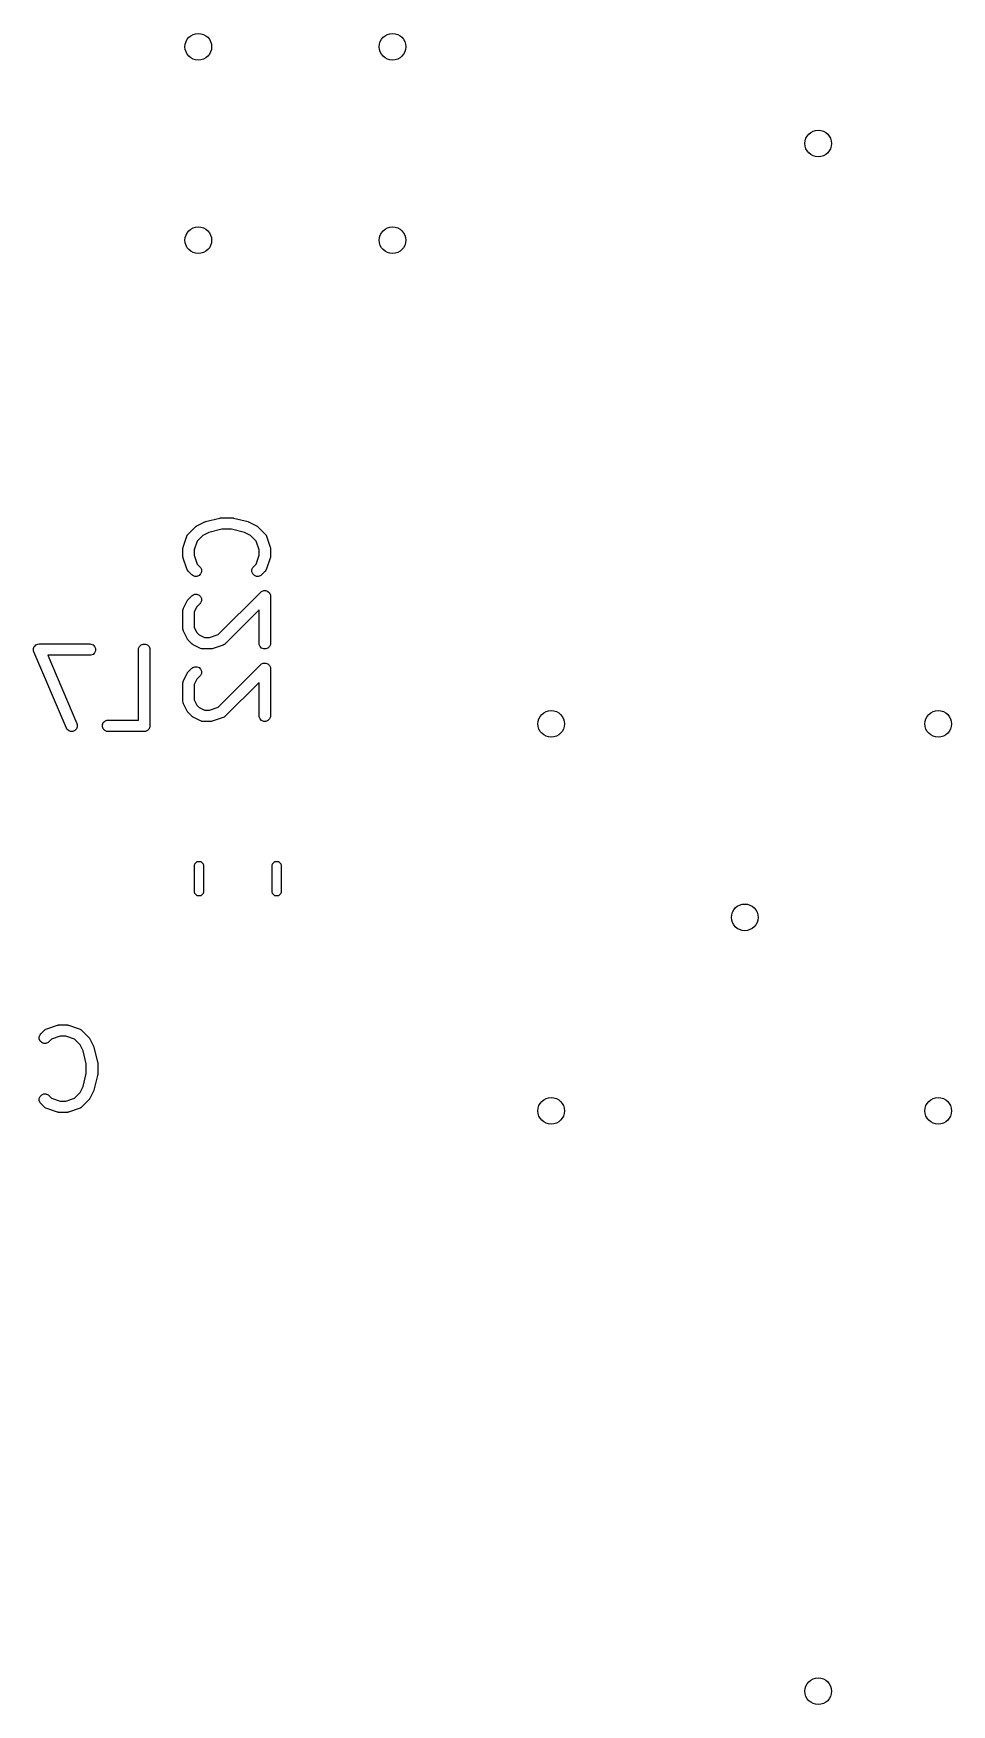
# Model space of a CAD drawing. Extents: x 5.35 to 7.17, y -5.08 to -4.04.
# Drawn here: x 6.694 to 7.169, y -4.907 to -4.043 of the extents above; entities that cross this region are included whole.
import ezdxf

# ---------------------------------------------------------------- set-up
doc = ezdxf.new("R2010")
doc.units = 0
doc.header["$MEASUREMENT"] = 0
doc.layers.add('BLACK', color=7, linetype='CONTINUOUS')

msp = doc.modelspace()

# ---------------------------------------------------------------- linework, layer by layer
at = {"layer": 'BLACK', "linetype": 'CONTINUOUS'}
for p, q in [((6.77439, -4.30187), (6.77814, -4.29812)), ((6.77814, -4.29812), (6.77836, -4.29794)), ((6.77836, -4.29794), (6.77841, -4.29788)), ((6.77841, -4.29788), (6.7785, -4.29782)), ((6.7785, -4.29782), (6.77858, -4.29775)), ((6.77858, -4.29775), (6.77866, -4.29772)), ((6.77866, -4.29772), (6.7789, -4.29757)), ((6.7789, -4.29757), (6.78265, -4.29569)), ((6.785, -4.30112), (6.78197, -4.30264)), ((6.78265, -4.29569), (6.78269, -4.29568)), ((6.78269, -4.29568), (6.78271, -4.29567)), ((6.78271, -4.29567), (6.78295, -4.29558)), ((6.78295, -4.29558), (6.78319, -4.29549)), ((6.78319, -4.29549), (6.78321, -4.29549)), ((6.78321, -4.29549), (6.78326, -4.29547)), ((6.78326, -4.29547), (6.79076, -4.2936)), ((6.79184, -4.29941), (6.785, -4.30112)), ((6.79076, -4.2936), (6.79086, -4.29358)), ((6.79086, -4.29358), (6.7909, -4.29356)), ((6.7909, -4.29356), (6.79111, -4.29354)), ((6.79111, -4.29354), (6.79133, -4.29351)), ((6.79133, -4.29351), (6.79137, -4.29352)), ((6.79137, -4.29352), (6.79147, -4.29351)), ((6.79147, -4.29351), (6.7971, -4.29351)), ((6.79673, -4.29941), (6.79184, -4.29941)), ((6.80356, -4.30112), (6.79673, -4.29941)), ((6.7971, -4.29351), (6.7972, -4.29352)), ((6.7972, -4.29352), (6.79724, -4.29351)), ((6.79724, -4.29351), (6.79746, -4.29354)), ((6.79746, -4.29354), (6.79767, -4.29356)), ((6.79767, -4.29356), (6.79771, -4.29358)), ((6.79771, -4.29358), (6.79781, -4.2936)), ((6.79781, -4.2936), (6.80531, -4.29547)), ((6.8066, -4.30264), (6.80356, -4.30112)), ((6.80531, -4.29547), (6.80535, -4.29549)), ((6.80535, -4.29549), (6.80538, -4.29549)), ((6.80538, -4.29549), (6.80561, -4.29558)), ((6.80561, -4.29558), (6.80586, -4.29567)), ((6.80586, -4.29567), (6.80587, -4.29568)), ((6.80587, -4.29568), (6.80592, -4.29569)), ((6.80592, -4.29569), (6.80967, -4.29757)), ((6.80967, -4.29757), (6.80991, -4.29772)), ((6.80991, -4.29772), (6.80999, -4.29775)), ((6.80999, -4.29775), (6.81007, -4.29782)), ((6.81007, -4.29782), (6.81016, -4.29788)), ((6.81016, -4.29788), (6.81021, -4.29794)), ((6.81021, -4.29794), (6.81043, -4.29812)), ((6.81043, -4.29812), (6.81418, -4.30187)), ((6.77165, -4.30958), (6.77168, -4.30929)), ((6.77165, -4.31333), (6.77165, -4.30958)), ((6.77167, -4.30921), (6.77169, -4.30911)), ((6.77168, -4.30929), (6.77167, -4.30921)), ((6.77169, -4.30911), (6.7717, -4.30901)), ((6.7717, -4.30901), (6.77173, -4.30894)), ((6.77173, -4.30894), (6.7718, -4.30865)), ((6.7718, -4.30865), (6.77367, -4.30303)), ((6.77367, -4.30303), (6.77391, -4.3025)), ((6.77391, -4.3025), (6.77398, -4.30242)), ((6.77398, -4.30242), (6.77402, -4.30232)), ((6.77402, -4.30232), (6.77439, -4.30187)), ((6.77905, -4.30555), (6.77755, -4.31006)), ((6.77755, -4.31006), (6.77755, -4.31285)), ((6.78197, -4.30264), (6.77905, -4.30555)), ((6.80951, -4.30555), (6.8066, -4.30264)), ((6.81102, -4.31006), (6.80951, -4.30555)), ((6.81102, -4.31285), (6.81102, -4.31006)), ((6.81418, -4.30187), (6.81455, -4.30232)), ((6.81455, -4.30232), (6.81459, -4.30242)), ((6.81459, -4.30242), (6.81466, -4.3025)), ((6.81466, -4.3025), (6.8149, -4.30303)), ((6.8149, -4.30303), (6.81677, -4.30865)), ((6.81677, -4.30865), (6.81684, -4.30894)), ((6.81684, -4.30894), (6.81687, -4.30901)), ((6.81687, -4.30901), (6.81688, -4.30911)), ((6.81688, -4.30911), (6.8169, -4.30921)), ((6.8169, -4.30921), (6.81689, -4.30929)), ((6.81689, -4.30929), (6.81692, -4.30958)), ((6.81692, -4.30958), (6.81692, -4.31333)), ((6.77168, -4.31362), (6.77165, -4.31333)), ((6.77167, -4.3137), (6.77168, -4.31362)), ((6.77169, -4.3138), (6.77167, -4.3137)), ((6.7717, -4.31391), (6.77169, -4.3138)), ((6.77173, -4.31398), (6.7717, -4.31391)), ((6.7718, -4.31427), (6.77173, -4.31398)), ((6.77367, -4.31989), (6.7718, -4.31427)), ((6.77755, -4.31285), (6.77905, -4.31736)), ((6.77905, -4.31736), (6.78044, -4.31874)), ((6.78044, -4.31874), (6.7808, -4.31919)), ((6.80776, -4.31919), (6.80813, -4.31874)), ((6.80813, -4.31874), (6.80951, -4.31736)), ((6.80951, -4.31736), (6.81102, -4.31285)), ((6.81677, -4.31427), (6.8149, -4.31989)), ((6.81684, -4.31398), (6.81677, -4.31427)), ((6.81687, -4.31391), (6.81684, -4.31398)), ((6.81688, -4.3138), (6.81687, -4.31391)), ((6.8169, -4.3137), (6.81688, -4.3138)), ((6.81692, -4.31333), (6.81689, -4.31362)), ((6.81689, -4.31362), (6.8169, -4.3137)), ((6.77391, -4.32042), (6.77367, -4.31989)), ((6.77398, -4.3205), (6.77391, -4.32042)), ((6.77402, -4.3206), (6.77398, -4.3205)), ((6.77439, -4.32105), (6.77402, -4.3206)), ((6.77626, -4.32292), (6.77439, -4.32105)), ((6.77671, -4.32329), (6.77626, -4.32292)), ((6.77777, -4.32373), (6.77671, -4.32329)), ((6.77892, -4.32373), (6.77777, -4.32373)), ((6.77999, -4.32329), (6.77892, -4.32373)), ((6.7808, -4.32247), (6.77999, -4.32329)), ((6.7808, -4.31919), (6.78124, -4.32026)), ((6.78124, -4.32141), (6.7808, -4.32247)), ((6.78124, -4.32026), (6.78124, -4.32141)), ((6.80732, -4.32026), (6.80776, -4.31919)), ((6.80732, -4.32141), (6.80732, -4.32026)), ((6.80776, -4.32247), (6.80732, -4.32141)), ((6.80858, -4.32329), (6.80776, -4.32247)), ((6.80964, -4.32373), (6.80858, -4.32329)), ((6.8108, -4.32373), (6.80964, -4.32373)), ((6.81186, -4.32329), (6.8108, -4.32373)), ((6.81231, -4.32292), (6.81186, -4.32329)), ((6.81418, -4.32105), (6.81231, -4.32292)), ((6.81455, -4.3206), (6.81418, -4.32105)), ((6.81459, -4.3205), (6.81455, -4.3206)), ((6.81466, -4.32042), (6.81459, -4.3205)), ((6.8149, -4.31989), (6.81466, -4.32042)), ((6.77383, -4.33638), (6.77399, -4.33614)), ((6.77399, -4.33614), (6.77402, -4.33606)), ((6.77402, -4.33606), (6.77409, -4.33598)), ((6.77409, -4.33598), (6.77414, -4.33589)), ((6.77414, -4.33589), (6.7742, -4.33584)), ((6.7742, -4.33584), (6.77439, -4.33562)), ((6.77439, -4.33562), (6.77626, -4.33374)), ((6.77626, -4.33374), (6.77671, -4.33338)), ((6.77671, -4.33338), (6.77777, -4.33293)), ((6.77777, -4.33293), (6.77892, -4.33293)), ((6.77892, -4.33293), (6.77999, -4.33338)), ((6.77999, -4.33338), (6.7808, -4.33419)), ((6.7808, -4.33419), (6.78124, -4.33525)), ((6.78124, -4.33525), (6.78124, -4.33641)), ((6.78988, -4.35387), (6.81188, -4.33187)), ((6.81188, -4.33187), (6.81233, -4.3315)), ((6.81233, -4.3315), (6.81308, -4.33119)), ((6.81308, -4.33119), (6.81339, -4.33106)), ((6.81339, -4.33106), (6.81455, -4.33106)), ((6.81455, -4.33106), (6.81561, -4.3315)), ((6.81561, -4.3315), (6.81642, -4.33232)), ((6.81642, -4.33232), (6.81668, -4.33293)), ((6.81668, -4.33293), (6.81687, -4.33338)), ((6.81687, -4.33338), (6.81692, -4.33396)), ((6.81692, -4.33396), (6.81692, -4.35833)), ((6.77165, -4.34145), (6.7717, -4.34088)), ((6.77165, -4.35083), (6.77165, -4.34145)), ((6.7717, -4.34088), (6.77174, -4.34078)), ((6.77174, -4.34078), (6.77175, -4.34067)), ((6.77175, -4.34067), (6.77196, -4.34013)), ((6.77196, -4.34013), (6.77383, -4.33638)), ((6.7789, -4.33945), (6.77755, -4.34215)), ((6.77755, -4.34215), (6.77755, -4.35013)), ((6.78044, -4.33792), (6.7789, -4.33945)), ((6.7808, -4.33747), (6.78044, -4.33792)), ((6.78124, -4.33641), (6.7808, -4.33747)), ((6.81102, -4.34108), (6.79356, -4.35854)), ((6.81102, -4.35833), (6.81102, -4.34108)), ((6.7717, -4.3514), (6.77165, -4.35083)), ((6.77174, -4.3515), (6.7717, -4.3514)), ((6.77175, -4.35161), (6.77174, -4.3515)), ((6.77196, -4.35215), (6.77175, -4.35161)), ((6.77383, -4.3559), (6.77196, -4.35215)), ((6.77755, -4.35013), (6.7789, -4.35283)), ((6.7789, -4.35283), (6.7801, -4.35403)), ((6.6944, -4.36107), (6.69441, -4.36105)), ((6.69441, -4.36162), (6.6944, -4.36107)), ((6.69441, -4.36103), (6.69462, -4.36052)), ((6.69441, -4.36105), (6.69441, -4.36103)), ((6.69441, -4.36218), (6.69441, -4.36162)), ((6.69462, -4.36052), (6.69483, -4.36)), ((6.69483, -4.36), (6.69484, -4.35998)), ((6.69484, -4.35998), (6.69485, -4.35997)), ((6.69485, -4.35997), (6.69524, -4.35957)), ((6.69524, -4.35957), (6.69563, -4.35917)), ((6.69563, -4.35917), (6.69565, -4.35916)), ((6.69565, -4.35916), (6.69566, -4.35915)), ((6.69566, -4.35915), (6.69618, -4.35894)), ((6.69618, -4.35894), (6.69669, -4.35872)), ((6.69669, -4.35872), (6.69671, -4.35872)), ((6.69671, -4.35872), (6.69673, -4.35871)), ((6.69673, -4.35871), (6.6973, -4.35865)), ((6.6973, -4.35865), (6.72355, -4.35865)), ((6.72355, -4.35865), (6.72413, -4.35871)), ((6.72413, -4.35871), (6.72519, -4.35915)), ((6.72519, -4.35915), (6.72601, -4.35997)), ((6.72601, -4.35997), (6.72645, -4.36103)), ((6.72645, -4.36103), (6.72645, -4.36218)), ((6.74872, -4.36161), (6.74878, -4.36103)), ((6.74872, -4.39802), (6.74872, -4.36161)), ((6.74878, -4.36103), (6.74922, -4.35997)), ((6.74922, -4.35997), (6.75003, -4.35915)), ((6.75003, -4.35915), (6.7511, -4.35871)), ((6.7511, -4.35871), (6.75225, -4.35871)), ((6.75225, -4.35871), (6.75331, -4.35915)), ((6.75331, -4.35915), (6.75413, -4.35997)), ((6.75413, -4.35997), (6.75457, -4.36103)), ((6.75457, -4.36103), (6.75462, -4.36161)), ((6.75462, -4.36161), (6.75462, -4.40098)), ((6.77399, -4.35615), (6.77383, -4.3559)), ((6.77402, -4.35622), (6.77399, -4.35615)), ((6.77409, -4.3563), (6.77402, -4.35622)), ((6.77414, -4.35639), (6.77409, -4.3563)), ((6.7742, -4.35644), (6.77414, -4.35639)), ((6.77439, -4.35667), (6.7742, -4.35644)), ((6.77626, -4.35854), (6.77439, -4.35667)), ((6.77649, -4.35873), (6.77626, -4.35854)), ((6.77654, -4.35879), (6.77649, -4.35873)), ((6.77663, -4.35884), (6.77654, -4.35879)), ((6.77671, -4.35891), (6.77663, -4.35884)), ((6.77678, -4.35894), (6.77671, -4.35891)), ((6.77703, -4.35909), (6.77678, -4.35894)), ((6.78078, -4.36097), (6.77703, -4.35909)), ((6.7801, -4.35403), (6.7828, -4.35537)), ((6.78132, -4.36118), (6.78078, -4.36097)), ((6.78142, -4.36118), (6.78132, -4.36118)), ((6.78152, -4.36122), (6.78142, -4.36118)), ((6.7821, -4.36128), (6.78152, -4.36122)), ((6.78585, -4.36128), (6.7821, -4.36128)), ((6.7828, -4.35537), (6.78537, -4.35537)), ((6.78537, -4.35537), (6.78988, -4.35387)), ((6.78614, -4.36125), (6.78585, -4.36128)), ((6.78622, -4.36126), (6.78614, -4.36125)), ((6.78632, -4.36123), (6.78622, -4.36126)), ((6.78642, -4.36122), (6.78632, -4.36123)), ((6.7865, -4.36119), (6.78642, -4.36122)), ((6.78678, -4.36113), (6.7865, -4.36119)), ((6.79241, -4.35925), (6.78678, -4.36113)), ((6.79293, -4.35902), (6.79241, -4.35925)), ((6.79301, -4.35895), (6.79293, -4.35902)), ((6.79311, -4.35891), (6.79301, -4.35895)), ((6.79356, -4.35854), (6.79311, -4.35891)), ((6.81107, -4.3589), (6.81102, -4.35833)), ((6.81151, -4.35997), (6.81107, -4.3589)), ((6.81233, -4.36078), (6.81151, -4.35997)), ((6.81339, -4.36122), (6.81233, -4.36078)), ((6.81455, -4.36122), (6.81339, -4.36122)), ((6.81561, -4.36078), (6.81455, -4.36122)), ((6.81642, -4.35997), (6.81561, -4.36078)), ((6.81687, -4.3589), (6.81642, -4.35997)), ((6.81692, -4.35833), (6.81687, -4.3589)), ((6.69441, -4.3622), (6.69441, -4.36218)), ((6.69441, -4.36222), (6.69441, -4.3622)), ((6.69459, -4.36277), (6.69441, -4.36222)), ((6.71146, -4.40214), (6.69459, -4.36277)), ((6.72355, -4.36456), (6.70178, -4.36456)), ((6.70178, -4.36456), (6.71689, -4.39981)), ((6.72413, -4.3645), (6.72355, -4.36456)), ((6.72519, -4.36406), (6.72413, -4.3645)), ((6.72601, -4.36325), (6.72519, -4.36406)), ((6.72645, -4.36218), (6.72601, -4.36325)), ((6.77671, -4.37087), (6.77777, -4.37043)), ((6.77777, -4.37043), (6.77892, -4.37043)), ((6.77892, -4.37043), (6.77999, -4.37087)), ((6.78988, -4.39137), (6.81188, -4.36936)), ((6.81188, -4.36936), (6.81233, -4.369)), ((6.81233, -4.369), (6.81308, -4.36868)), ((6.81308, -4.36868), (6.81339, -4.36856)), ((6.81339, -4.36856), (6.81455, -4.36856)), ((6.81455, -4.36856), (6.81561, -4.369)), ((6.81561, -4.369), (6.81642, -4.36981)), ((6.81642, -4.36981), (6.81668, -4.37043)), ((6.81668, -4.37043), (6.81687, -4.37087)), ((6.77165, -4.37895), (6.7717, -4.37837)), ((6.77165, -4.38832), (6.77165, -4.37895)), ((6.7717, -4.37837), (6.77174, -4.37828)), ((6.77174, -4.37828), (6.77175, -4.37817)), ((6.77175, -4.37817), (6.77196, -4.37763)), ((6.77196, -4.37763), (6.77383, -4.37388)), ((6.77383, -4.37388), (6.77399, -4.37363)), ((6.77399, -4.37363), (6.77402, -4.37356)), ((6.77402, -4.37356), (6.77409, -4.37348)), ((6.77409, -4.37348), (6.77414, -4.37339)), ((6.77414, -4.37339), (6.7742, -4.37334)), ((6.7742, -4.37334), (6.77439, -4.37311)), ((6.77439, -4.37311), (6.77626, -4.37124)), ((6.77626, -4.37124), (6.77671, -4.37087)), ((6.7789, -4.37695), (6.77755, -4.37965)), ((6.78044, -4.37541), (6.7789, -4.37695)), ((6.77999, -4.37087), (6.7808, -4.37169)), ((6.7808, -4.37497), (6.78044, -4.37541)), ((6.7808, -4.37169), (6.78124, -4.37275)), ((6.78124, -4.3739), (6.7808, -4.37497)), ((6.78124, -4.37275), (6.78124, -4.3739)), ((6.81102, -4.37858), (6.79356, -4.39604)), ((6.81102, -4.39582), (6.81102, -4.37858)), ((6.81687, -4.37087), (6.81692, -4.37145)), ((6.81692, -4.37145), (6.81692, -4.39582)), ((6.77755, -4.37965), (6.77755, -4.38763)), ((6.77755, -4.38763), (6.7789, -4.39032)), ((6.7717, -4.3889), (6.77165, -4.38832)), ((6.77174, -4.389), (6.7717, -4.3889)), ((6.77175, -4.3891), (6.77174, -4.389)), ((6.77196, -4.38964), (6.77175, -4.3891)), ((6.77383, -4.39339), (6.77196, -4.38964)), ((6.77399, -4.39364), (6.77383, -4.39339)), ((6.77402, -4.39371), (6.77399, -4.39364)), ((6.77409, -4.39379), (6.77402, -4.39371)), ((6.77414, -4.39388), (6.77409, -4.39379)), ((6.7742, -4.39393), (6.77414, -4.39388)), ((6.77439, -4.39416), (6.7742, -4.39393)), ((6.77626, -4.39604), (6.77439, -4.39416)), ((6.77649, -4.39622), (6.77626, -4.39604)), ((6.77654, -4.39628), (6.77649, -4.39622)), ((6.77663, -4.39634), (6.77654, -4.39628)), ((6.77671, -4.3964), (6.77663, -4.39634)), ((6.77678, -4.39643), (6.77671, -4.3964)), ((6.77703, -4.39659), (6.77678, -4.39643)), ((6.78078, -4.39846), (6.77703, -4.39659)), ((6.7789, -4.39032), (6.7801, -4.39152)), ((6.7801, -4.39152), (6.7828, -4.39287)), ((6.7828, -4.39287), (6.78537, -4.39287)), ((6.78537, -4.39287), (6.78988, -4.39137)), ((6.79293, -4.39651), (6.79241, -4.39675)), ((6.79301, -4.39644), (6.79293, -4.39651)), ((6.79311, -4.3964), (6.79301, -4.39644)), ((6.79356, -4.39604), (6.79311, -4.3964)), ((6.81107, -4.3964), (6.81102, -4.39582)), ((6.81151, -4.39746), (6.81107, -4.3964)), ((6.81687, -4.3964), (6.81642, -4.39746)), ((6.81692, -4.39582), (6.81687, -4.3964)), ((6.71174, -4.40265), (6.71146, -4.40214)), ((6.71257, -4.40345), (6.71174, -4.40265)), ((6.71364, -4.40388), (6.71257, -4.40345)), ((6.71479, -4.40387), (6.71364, -4.40388)), ((6.71585, -4.40341), (6.71479, -4.40387)), ((6.71665, -4.40259), (6.71585, -4.40341)), ((6.71708, -4.40152), (6.71665, -4.40259)), ((6.71689, -4.39981), (6.71706, -4.40037)), ((6.71706, -4.40037), (6.71708, -4.40152)), ((6.73003, -4.4004), (6.73047, -4.39934)), ((6.73003, -4.40155), (6.73003, -4.4004)), ((6.73047, -4.40262), (6.73003, -4.40155)), ((6.73047, -4.39934), (6.73128, -4.39852)), ((6.73128, -4.40343), (6.73047, -4.40262)), ((6.73128, -4.39852), (6.73235, -4.39808)), ((6.73235, -4.40387), (6.73128, -4.40343)), ((6.73235, -4.39808), (6.73292, -4.39802)), ((6.73292, -4.40393), (6.73235, -4.40387)), ((6.73292, -4.39802), (6.74872, -4.39802)), ((6.75167, -4.40393), (6.73292, -4.40393)), ((6.75225, -4.40387), (6.75167, -4.40393)), ((6.75331, -4.40343), (6.75225, -4.40387)), ((6.75413, -4.40262), (6.75331, -4.40343)), ((6.75457, -4.40155), (6.75413, -4.40262)), ((6.75462, -4.40098), (6.75457, -4.40155)), ((6.78132, -4.39867), (6.78078, -4.39846)), ((6.78142, -4.39868), (6.78132, -4.39867)), ((6.78152, -4.39872), (6.78142, -4.39868)), ((6.7821, -4.39878), (6.78152, -4.39872)), ((6.78585, -4.39878), (6.7821, -4.39878)), ((6.78614, -4.39875), (6.78585, -4.39878)), ((6.78622, -4.39875), (6.78614, -4.39875)), ((6.78632, -4.39873), (6.78622, -4.39875)), ((6.78642, -4.39872), (6.78632, -4.39873)), ((6.7865, -4.39869), (6.78642, -4.39872)), ((6.78678, -4.39862), (6.7865, -4.39869)), ((6.79241, -4.39675), (6.78678, -4.39862)), ((6.81233, -4.39828), (6.81151, -4.39746)), ((6.81339, -4.39872), (6.81233, -4.39828)), ((6.81455, -4.39872), (6.81339, -4.39872)), ((6.81561, -4.39828), (6.81455, -4.39872)), ((6.81642, -4.39746), (6.81561, -4.39828)), ((6.77756, -4.47326), (6.77774, -4.47235)), ((6.77756, -4.48674), (6.77756, -4.47326)), ((6.77774, -4.47235), (6.77902, -4.47107)), ((6.77902, -4.47107), (6.78083, -4.47107)), ((6.78083, -4.47107), (6.7821, -4.47235)), ((6.7821, -4.47235), (6.78228, -4.47326)), ((6.78228, -4.47326), (6.78228, -4.48674)), ((6.81772, -4.47326), (6.8179, -4.47235)), ((6.81772, -4.48674), (6.81772, -4.47326)), ((6.8179, -4.47235), (6.81917, -4.47107)), ((6.81917, -4.47107), (6.82098, -4.47107)), ((6.82098, -4.47107), (6.82226, -4.47235)), ((6.82226, -4.47235), (6.82244, -4.47326)), ((6.82244, -4.47326), (6.82244, -4.48674)), ((6.77774, -4.48765), (6.77756, -4.48674)), ((6.77902, -4.48893), (6.77774, -4.48765)), ((6.78083, -4.48893), (6.77902, -4.48893)), ((6.7821, -4.48765), (6.78083, -4.48893)), ((6.78228, -4.48674), (6.7821, -4.48765)), ((6.8179, -4.48765), (6.81772, -4.48674)), ((6.81917, -4.48893), (6.8179, -4.48765)), ((6.82098, -4.48893), (6.81917, -4.48893)), ((6.82226, -4.48765), (6.82098, -4.48893)), ((6.82244, -4.48674), (6.82226, -4.48765)), ((6.69741, -4.56171), (6.69785, -4.56065)), ((6.69785, -4.56065), (6.69822, -4.5602)), ((6.69822, -4.5602), (6.7001, -4.55832)), ((6.7001, -4.55832), (6.70054, -4.55796)), ((6.70054, -4.55796), (6.70064, -4.55792)), ((6.70064, -4.55792), (6.70072, -4.55785)), ((6.70072, -4.55785), (6.70125, -4.55761)), ((6.70125, -4.55761), (6.70687, -4.55573)), ((6.70687, -4.55573), (6.70716, -4.55567)), ((6.70716, -4.55567), (6.70723, -4.55564)), ((6.70723, -4.55564), (6.70734, -4.55563)), ((6.70734, -4.55563), (6.70744, -4.55561)), ((6.70744, -4.55561), (6.70752, -4.55561)), ((6.70752, -4.55561), (6.70781, -4.55558)), ((6.70781, -4.55558), (6.71156, -4.55558)), ((6.71156, -4.55558), (6.71185, -4.55561)), ((6.71185, -4.55561), (6.71193, -4.55561)), ((6.71193, -4.55561), (6.71203, -4.55563)), ((6.71203, -4.55563), (6.71213, -4.55564)), ((6.71213, -4.55564), (6.71221, -4.55567)), ((6.71221, -4.55567), (6.71249, -4.55573)), ((6.71249, -4.55573), (6.71812, -4.55761)), ((6.71812, -4.55761), (6.71864, -4.55785)), ((6.71864, -4.55785), (6.71872, -4.55792)), ((6.71872, -4.55792), (6.71882, -4.55796)), ((6.71882, -4.55796), (6.71927, -4.55832)), ((6.71927, -4.55832), (6.72302, -4.56207)), ((6.69741, -4.56286), (6.69741, -4.56171)), ((6.69785, -4.56393), (6.69741, -4.56286)), ((6.69867, -4.56474), (6.69785, -4.56393)), ((6.69973, -4.56518), (6.69867, -4.56474)), ((6.70089, -4.56518), (6.69973, -4.56518)), ((6.70195, -4.56474), (6.70089, -4.56518)), ((6.7024, -4.56437), (6.70195, -4.56474)), ((6.70378, -4.56299), (6.7024, -4.56437)), ((6.70829, -4.56149), (6.70378, -4.56299)), ((6.71108, -4.56149), (6.70829, -4.56149)), ((6.71559, -4.56299), (6.71108, -4.56149)), ((6.7185, -4.56591), (6.71559, -4.56299)), ((6.72002, -4.56894), (6.7185, -4.56591)), ((6.72173, -4.57577), (6.72002, -4.56894)), ((6.72302, -4.56207), (6.72321, -4.5623)), ((6.72321, -4.5623), (6.72326, -4.56235)), ((6.72326, -4.56235), (6.72332, -4.56244)), ((6.72332, -4.56244), (6.72339, -4.56252)), ((6.72339, -4.56252), (6.72342, -4.56259)), ((6.72342, -4.56259), (6.72357, -4.56284)), ((6.72357, -4.56284), (6.72545, -4.56659)), ((6.72545, -4.56659), (6.72546, -4.56663)), ((6.72546, -4.56663), (6.72548, -4.56665)), ((6.72548, -4.56665), (6.72556, -4.56689)), ((6.72556, -4.56689), (6.72565, -4.56713)), ((6.72565, -4.56713), (6.72566, -4.56715)), ((6.72566, -4.56715), (6.72567, -4.56719)), ((6.72567, -4.56719), (6.72755, -4.57469)), ((6.72173, -4.58067), (6.72173, -4.57577)), ((6.72755, -4.57469), (6.72756, -4.57479)), ((6.72756, -4.57479), (6.72758, -4.57483)), ((6.72758, -4.57483), (6.7276, -4.57505)), ((6.7276, -4.57505), (6.72763, -4.57527)), ((6.72763, -4.57527), (6.72762, -4.57531)), ((6.72762, -4.57531), (6.72763, -4.57541)), ((6.72763, -4.57541), (6.72763, -4.58103)), ((6.72002, -4.5875), (6.72173, -4.58067)), ((6.72755, -4.58175), (6.72567, -4.58925)), ((6.72756, -4.58165), (6.72755, -4.58175)), ((6.72758, -4.58161), (6.72756, -4.58165)), ((6.7276, -4.58139), (6.72758, -4.58161)), ((6.72763, -4.58118), (6.7276, -4.58139)), ((6.72763, -4.58103), (6.72762, -4.58113)), ((6.72762, -4.58113), (6.72763, -4.58118)), ((6.69741, -4.59358), (6.69785, -4.59252)), ((6.69741, -4.59473), (6.69741, -4.59358)), ((6.69785, -4.5958), (6.69741, -4.59473)), ((6.69785, -4.59252), (6.69867, -4.5917)), ((6.69867, -4.5917), (6.69973, -4.59126)), ((6.69973, -4.59126), (6.70089, -4.59126)), ((6.70089, -4.59126), (6.70195, -4.5917)), ((6.70195, -4.5917), (6.7024, -4.59207)), ((6.7024, -4.59207), (6.70378, -4.59345)), ((6.70378, -4.59345), (6.70829, -4.59495)), ((6.70829, -4.59495), (6.71108, -4.59495)), ((6.71108, -4.59495), (6.71559, -4.59345)), ((6.71559, -4.59345), (6.7185, -4.59053)), ((6.7185, -4.59053), (6.72002, -4.5875)), ((6.72302, -4.59437), (6.71927, -4.59812)), ((6.72321, -4.59414), (6.72302, -4.59437)), ((6.72326, -4.59409), (6.72321, -4.59414)), ((6.72332, -4.594), (6.72326, -4.59409)), ((6.72339, -4.59392), (6.72332, -4.594)), ((6.72342, -4.59385), (6.72339, -4.59392)), ((6.72357, -4.5936), (6.72342, -4.59385)), ((6.72545, -4.58985), (6.72357, -4.5936)), ((6.72546, -4.58981), (6.72545, -4.58985)), ((6.72548, -4.58979), (6.72546, -4.58981)), ((6.72556, -4.58955), (6.72548, -4.58979)), ((6.72565, -4.58931), (6.72556, -4.58955)), ((6.72566, -4.58929), (6.72565, -4.58931)), ((6.72567, -4.58925), (6.72566, -4.58929)), ((6.69822, -4.59624), (6.69785, -4.5958)), ((6.7001, -4.59812), (6.69822, -4.59624)), ((6.70054, -4.59849), (6.7001, -4.59812)), ((6.70064, -4.59853), (6.70054, -4.59849)), ((6.70072, -4.5986), (6.70064, -4.59853)), ((6.70125, -4.59883), (6.70072, -4.5986)), ((6.70687, -4.60071), (6.70125, -4.59883)), ((6.70716, -4.60077), (6.70687, -4.60071)), ((6.70723, -4.6008), (6.70716, -4.60077)), ((6.70734, -4.60081), (6.70723, -4.6008)), ((6.70744, -4.60084), (6.70734, -4.60081)), ((6.70752, -4.60083), (6.70744, -4.60084)), ((6.70781, -4.60086), (6.70752, -4.60083)), ((6.71156, -4.60086), (6.70781, -4.60086)), ((6.71185, -4.60083), (6.71156, -4.60086)), ((6.71193, -4.60084), (6.71185, -4.60083)), ((6.71203, -4.60081), (6.71193, -4.60084)), ((6.71213, -4.6008), (6.71203, -4.60081)), ((6.71221, -4.60077), (6.71213, -4.6008)), ((6.71249, -4.60071), (6.71221, -4.60077)), ((6.71812, -4.59883), (6.71249, -4.60071)), ((6.71864, -4.5986), (6.71812, -4.59883)), ((6.71872, -4.59853), (6.71864, -4.5986)), ((6.71882, -4.59849), (6.71872, -4.59853)), ((6.71927, -4.59812), (6.71882, -4.59849))]:
    msp.add_line(p, q, dxfattribs=at)
at = {"layer": 'BLACK'}
for centre in [(6.77961, -4.05), (6.88, -4.05), (7.1, -4.1), (6.77961, -4.15), (6.88, -4.15), (6.962, -4.4), (7.162, -4.4), (7.062, -4.5), (6.962, -4.6), (7.162, -4.6), (7.1, -4.9)]:
    msp.add_circle(centre, 0.00689, dxfattribs=at)

doc.saveas('drawing.dxf')
